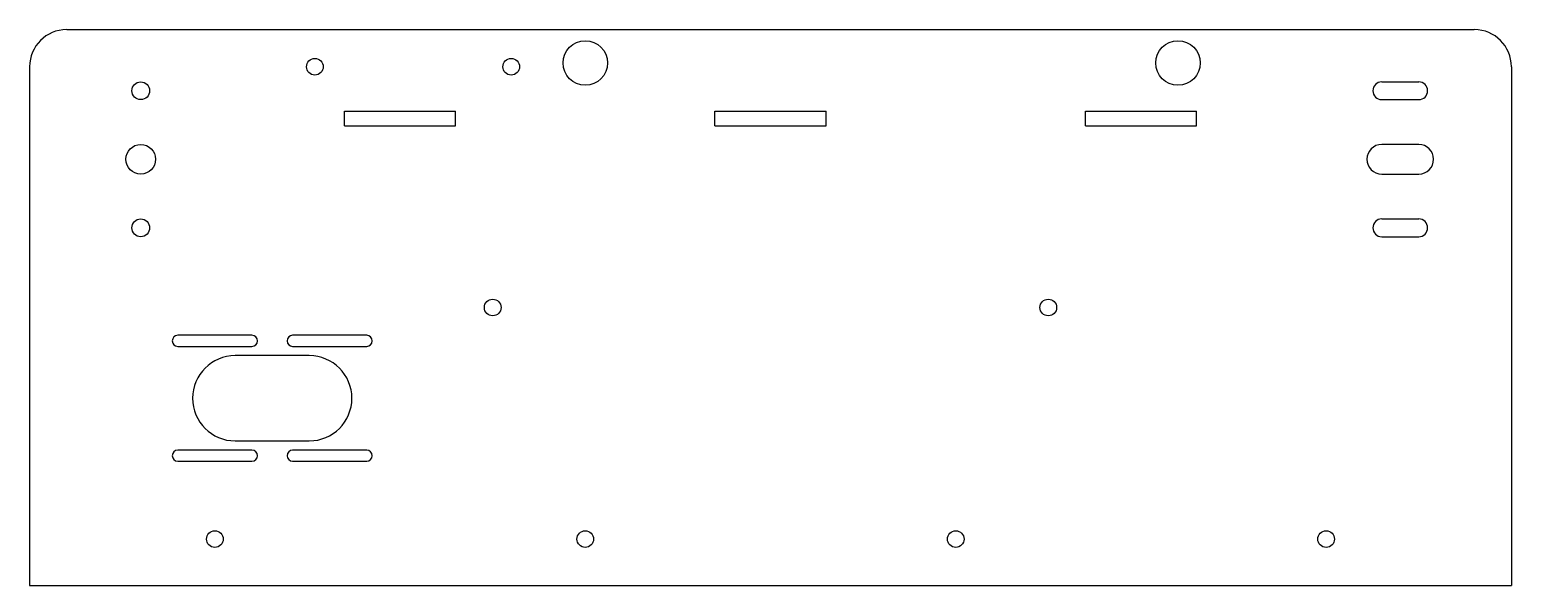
# Model space of a CAD drawing. Header units: millimetres. Extents: x 0 to 400, y 0 to 150.
import ezdxf

# ---------------------------------------------------------------- set-up
doc = ezdxf.new("R2010")
doc.units = ezdxf.units.MM

msp = doc.modelspace()

# ---------------------------------------------------------------- linework, layer by layer
at = {"color": 7, "linetype": 'Continuous', "lineweight": 25}
for p, q in [((10, 150), (390, 150)), ((0, 140), (0, 0)), ((400, 140), (400, 0)), ((365, 135.9), (375, 135.9)), ((365, 131.1), (375, 131.1)), ((85, 124), (85, 128)), ((85, 128), (115, 128)), ((115, 124), (115, 128)), ((185, 124), (185, 128)), ((185, 128), (215, 128)), ((215, 124), (215, 128)), ((285, 124), (285, 128)), ((285, 128), (315, 128)), ((315, 124), (315, 128)), ((85, 124), (115, 124)), ((185, 124), (215, 124)), ((285, 124), (315, 124)), ((375, 119), (365, 119)), ((365, 111), (375, 111)), ((365, 98.9), (375, 98.9)), ((365, 94.1), (375, 94.1)), ((60, 67.5), (40, 67.5)), ((40, 64.5), (60, 64.5)), ((91, 67.5), (71, 67.5)), ((71, 64.5), (91, 64.5)), ((75.5, 62), (55.5, 62)), ((60, 36.5), (40, 36.5)), ((55.5, 39), (75.5, 39)), ((91, 36.5), (71, 36.5)), ((40, 33.5), (60, 33.5)), ((71, 33.5), (91, 33.5)), ((0, 0), (400, 0))]:
    msp.add_line(p, q, dxfattribs=at)
for centre, radius in [((150, 141), 6), ((310, 141), 6), ((77, 140), 2.25), ((130, 140), 2.25), ((30, 133.5), 2.4), ((30, 115), 4), ((30, 96.5), 2.4), ((125, 75), 2.25), ((275, 75), 2.25), ((50, 12.5), 2.25), ((150, 12.5), 2.25), ((250, 12.5), 2.25), ((350, 12.5), 2.25)]:
    msp.add_circle(centre, radius, dxfattribs=at)
for centre, radius, start, end in [((10, 140), 10, 90, 180), ((390, 140), 10, 0, 90), ((365, 133.5), 2.4, 90, 270), ((375, 133.5), 2.4, 270, 90), ((365, 115), 4, 90, 270), ((375, 115), 4, 270, 90), ((365, 96.5), 2.4, 90, 270), ((375, 96.5), 2.4, 270, 90), ((40, 66), 1.5, 90, 270), ((60, 66), 1.5, 270, 90), ((71, 66), 1.5, 90, 270), ((91, 66), 1.5, 270, 90), ((55.5, 50.5), 11.5, 90, 270), ((75.5, 50.5), 11.5, 270, 90), ((40, 35), 1.5, 90, 270), ((60, 35), 1.5, 270, 90), ((71, 35), 1.5, 90, 270), ((91, 35), 1.5, 270, 90)]:
    msp.add_arc(centre, radius, start, end, dxfattribs=at)

doc.saveas('drawing.dxf')
